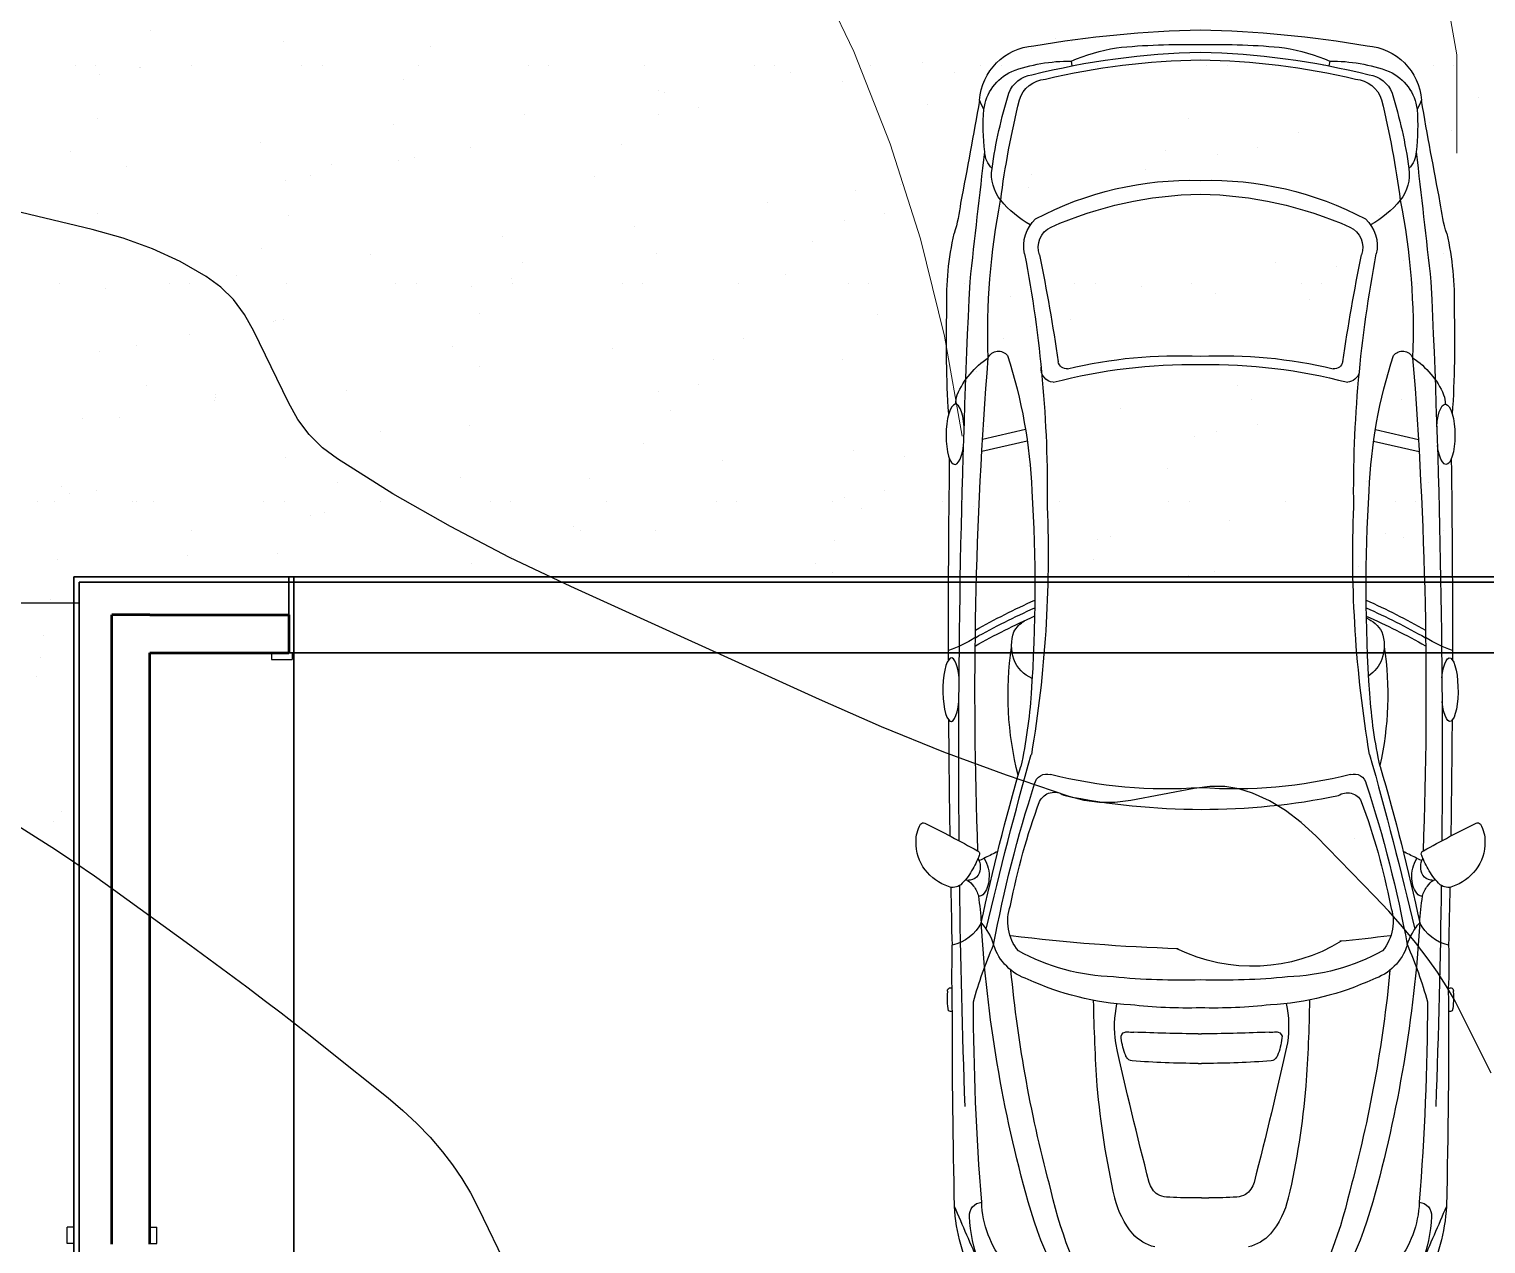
# Model space of a CAD drawing. Header units: metres. Extents: x -23 to 139, y -11 to 42.
# Drawn here: x 10.75 to 16.12, y 10.92 to 15.4 of the extents above; entities that cross this region are included whole.
import ezdxf

# ---------------------------------------------------------------- set-up
doc = ezdxf.new("R2010")
doc.units = ezdxf.units.M
doc.header["$LTSCALE"] = 96
doc.header["$MEASUREMENT"] = 0
doc.linetypes.add('Dash', pattern=[0.225, 0.15, -0.075])
for name, color, linetype, lineweight, true_color in [('CAD LAYER Presentation', 7, 'Continuous', 25, 0x000000), ('Casings_ Exterior', 7, 'Continuous', 25, 0x000000), ('Casings_ Interior', 7, 'Continuous', 25, 0x000000), ('Doors', 7, 'Continuous', 35, 0x000000), ('Projection Upper or Lower Floor', 7, 'Continuous', 35, 0x000000), ('Roads', 9, 'Continuous', 35, 0x808080), ('Terrain_ Elevation Data', 9, 'Dash', 25, 0x808080), ('Walls_  Normal', 7, 'Continuous', 50, 0x000000)]:
    doc.layers.add(name, color=color, linetype=linetype, lineweight=lineweight, true_color=true_color)

# ---------------------------------------------------------------- blocks, each defined once
blk = doc.blocks.new('block3_5')
at = {"color": 253, "true_color": 0xb2b2b2, "transparency": 33554687}
for p, q in [((-0.9673, 1.6927), (-0.9302, 1.851)), ((-0.9243, 1.6861), (-0.8851, 1.8537)), ((-2.3245, 1.5249), (-2.3069, 1.5215)), ((1.2612, 1.0568), (1.2612, 1.0438)), ((1.2612, 1.0308), (1.2612, 1.0438)), ((1.3699, 1.0568), (1.3699, 1.0438)), ((1.3699, 1.0308), (1.3699, 1.0438)), ((1.8656, 1.0438), (1.8656, 1.0706)), ((1.8656, 1.0438), (1.8656, 1.017)), ((-2.3245, 0.571), (-2.3069, 0.5744)), ((-0.9673, 0.4032), (-0.9302, 0.2449)), ((-0.9243, 0.4098), (-0.8851, 0.2423))]:
    blk.add_line(p, q, dxfattribs=at)
for points in [[(-0.0517, 1.9376), (-0.0714, 1.9402), (-0.0888, 1.9437), (-0.1033, 1.948), (-0.1143, 1.953), (-0.1216, 1.9585), (-0.1247, 1.9643), (-0.1236, 1.9701), (-0.1183, 1.9758), (-0.1091, 1.9812), (-0.0962, 1.986), (-0.0801, 1.9901), (-0.0614, 1.9934), (-0.0408, 1.9957), (-0.019, 1.997), (0.0033, 1.9971), (0.0251, 1.9961), (0.0457, 1.9941), (0.0645, 1.9911), (0.0806, 1.9871), (0.0935, 1.9825), (0.1028, 1.9772), (0.1081, 1.9716), (0.1093, 1.9658), (0.1062, 1.96), (0.0991, 1.9544), (0.088, 1.9493), (0.0736, 1.9447), (0.0562, 1.941), (0.0365, 1.9382)], [(-0.9769, 1.9188), (-0.9972, 1.9208), (-1.0156, 1.924), (-1.0316, 1.9282), (-1.0444, 1.9333), (-1.0536, 1.9392), (-1.0589, 1.9455), (-1.06, 1.952), (-1.0569, 1.9586), (-1.0497, 1.9648), (-1.0388, 1.9706), (-1.0244, 1.9757), (-1.0072, 1.9799), (-0.9878, 1.983), (-0.967, 1.985), (-0.9454, 1.9857), (-0.924, 1.9851), (-0.9036, 1.9832), (-0.8848, 1.9802), (-0.8686, 1.9761), (-0.8553, 1.9711), (-0.8456, 1.9653), (-0.8398, 1.9591), (-0.8382, 1.9525), (-0.8407, 1.946), (-0.8473, 1.9396), (-0.8578, 1.9338), (-0.8718, 1.9286), (-0.8886, 1.9243), (-0.9078, 1.921)], [(0.5406, 0.4801), (0.5406, 0.4801)], [(-0.9769, 0.1771), (-0.9972, 0.1751), (-1.0156, 0.1719), (-1.0316, 0.1677), (-1.0444, 0.1626), (-1.0536, 0.1568), (-1.0589, 0.1504), (-1.06, 0.1439), (-1.0569, 0.1374), (-1.0497, 0.1311), (-1.0388, 0.1253), (-1.0244, 0.1202), (-1.0072, 0.116), (-0.9878, 0.1129), (-0.967, 0.1109), (-0.9454, 0.1102), (-0.924, 0.1108), (-0.9036, 0.1127), (-0.8848, 0.1157), (-0.8686, 0.1198), (-0.8553, 0.1248), (-0.8456, 0.1306), (-0.8398, 0.1368), (-0.8382, 0.1434), (-0.8407, 0.1499), (-0.8473, 0.1563), (-0.8578, 0.1621), (-0.8718, 0.1673), (-0.8886, 0.1716), (-0.9078, 0.1749)], [(-0.0517, 0.1583), (-0.0714, 0.1557), (-0.0888, 0.1522), (-0.1033, 0.1479), (-0.1143, 0.1429), (-0.1216, 0.1374), (-0.1247, 0.1316), (-0.1236, 0.1258), (-0.1183, 0.1201), (-0.1091, 0.1147), (-0.0962, 0.1099), (-0.0801, 0.1058), (-0.0614, 0.1025), (-0.0408, 0.1002), (-0.019, 0.099), (0.0033, 0.0988), (0.0251, 0.0998), (0.0457, 0.1018), (0.0645, 0.1048), (0.0806, 0.1088), (0.0935, 0.1134), (0.1028, 0.1187), (0.1081, 0.1243), (0.1093, 0.1301), (0.1062, 0.1359), (0.0991, 0.1415), (0.088, 0.1467), (0.0736, 0.1512), (0.0562, 0.1549), (0.0365, 0.1577)]]:
    blk.add_lwpolyline(points, dxfattribs=at)
blk.add_lwpolyline([(0.404, 1.6408, 0.460792), (0.3817, 1.5516, -0.10096), (0.3829, 0.5397, 0.460792), (0.404, 0.4551)], format="xyb", dxfattribs=at)
for centre, radius, start, end in [((0.5469, 1.9815), 0.1144, 86.8885, 120.8396), ((0.561, 1.9445), 0.1514, 51.156, 93.0101), ((0.4957, 2.0697), 0.0125, 126.949, 206.6561), ((3.8489, 3.7024), 3.7421, 205.9639, 209.3181), ((0.5521, 1.922), 0.1747, 18.2707, 53.5158), ((-1.8693, 2.5284), 0.6004, 276.5035, 287.4361), ((-1.4444, 0.882), 1.1012, 88.2821, 102.8564), ((0.2254, -34.4688), 36.4075, 89.49022, 92.73282), ((-1.2902, -2.0844), 4.0689, 86.2501, 91.7067), ((-0.9743, 1.6626), 0.3063, 113.1524, 146.8776), ((-1.0636, 1.8616), 0.0883, 87.7058, 110.6701), ((-0.2298, -46.3075), 48.284, 89.86681, 90.74596), ((-0.7061, 2.184), 0.592, 328.8486, 339.4781), ((-0.2298, -46.3075), 48.284, 89.09632, 89.6027), ((0.6771, 1.96), 0.0442, 320.1808, 22.3259), ((0.2254, -34.4688), 36.4075, 87.9489, 89.2314), ((-0.2298, -46.3075), 48.284, 88.61869, 88.87206), ((0.7784, 1.9982), 0.1598, 297.1319, 347.0994), ((1.0507, -3.4691), 5.4329, 88.6369, 91.2288), ((1.1018, 1.9693), 0.0108, 68.8268, 211.8987), ((1.1297, 1.7505), 0.2302, 78.4807, 95.982), ((1.0534, 1.9303), 0.1305, 14.1637, 20.5226), ((1.2273, -26.3917), 28.3539, 88.64613, 90.0958), ((1.8614, 1.2911), 0.6642, 62.3681, 86.9009), ((-19.2666, -47.172), 53.4912, 66.44797, 66.69332), ((-6.0997, 24.2323), 22.7109, 279.93826, 280.90994), ((4.381, -52.1434), 54.3608, 96.22168, 96.73095), ((0.4164, 2.306), 0.4809, 292.9723, 300.4088), ((0.5746, 2.0521), 0.182, 297.9331, 318.5838), ((0.6548, 1.9018), 0.04, 301.4685, 352.787), ((0.6534, 1.9047), 0.0418, 349.0337, 13.8739), ((0.7643, 1.9517), 0.0827, 213.2831, 234.4675), ((0.7785, 1.9628), 0.1001, 231.5427, 255.3157), ((1.5731, 0.336), 1.6073, 105.5296, 113.468), ((1.1168, -7.7716), 9.6562, 85.45634, 89.84601), ((1.9298, 1.8515), 0.0481, 84.5891, 176.7107), ((1.9108, 1.3528), 0.547, 68.935, 87.5408), ((-2.165, 1.6461), 0.2167, 93.9998, 175.6768), ((-2.1243, 1.6695), 0.1782, 97.1188, 155.4221), ((-2.3386, 1.4838), 0.4103, 62.0643, 67.2675), ((-2.0869, 1.0319), 0.8166, 83.2191, 94.1784), ((-1.9921, 1.7532), 0.0895, 44.6753, 88.95), ((-1.3269, -0.6635), 2.4954, 87.7949, 101.1995), ((-1.2142, 1.7922), 0.0413, 113.8138, 233.0154), ((0.0038, -13.6654), 15.5445, 87.84925, 94.55563), ((2.2467, 0.4989), 2.8325, 150.8709, 155.8296), ((2.2749, 0.4989), 2.8325, 150.8709, 155.8296), ((2.3049, 0.4989), 2.8325, 150.8709, 155.8296), ((4.2863, -12.7195), 14.9514, 103.18729, 105.73905), ((2.4858, -5.8049), 7.8332, 102.04403, 106.38709), ((0.5982, 1.8749), 0.013, 201.7348, 296.8655), ((-1.0578, 2.6494), 1.8548, 332.5779, 334.1515), ((0.5279, 1.8947), 0.0994, 327.1202, 340.9506), ((0.0038, -13.6654), 15.5445, 87.74267, 87.7539), ((0.0038, -13.6654), 15.5445, 87.74267, 87.7539), ((0.6793, 1.9509), 0.1239, 238.369, 274.9571), ((0.6452, 1.9209), 0.0613, 239.9373, 299.7932), ((0.602, 1.8677), 0.0206, 344.6461, 349.8242), ((0.6888, 1.9166), 0.0891, 270.7781, 311.8209), ((0.7283, 1.8651), 0.0249, 323.1341, 1.9627), ((1.0268, 4.0738), 2.2248, 262.9347, 265.4753), ((1.0008, 2.0274), 0.2275, 228.9227, 252.6833), ((0.5568, -3.0377), 4.9026, 74.3413, 86.5566), ((1.8684, 1.4774), 0.3771, 50.7542, 87.9612), ((-1.6793, 0.0424), 1.7912, 97.998, 107.1237), ((-1.3954, -1.4743), 3.285, 97.2777, 103.8511), ((-1.9064, 1.6668), 0.151, 51.0863, 98.4192), ((-2.0827, 1.4669), 0.4175, 29.9056, 49.4893), ((1.7957, -2.8196), 4.7096, 100.5539, 108.0083), ((0.8725, 1.6228), 0.1971, 17.8496, 72.0929), ((-1.7197, 1.5321), 0.6048, 159.5338, 180.682), ((-2.1679, 1.6543), 0.1072, 111.2303, 172.0045), ((-0.6654, 3.5151), 1.8472, 251.9077, 267.6588), ((-0.1531, 1.6231), 0.1314, 121.2997, 145.8092), ((-0.1706, 1.592), 0.152, 70.5155, 109.4845), ((0.0118, 0.5781), 1.1792, 75.4608, 98.6118), ((-0.1598, 1.6226), 0.1196, 22.5338, 70.5155), ((1.2317, -0.5851), 2.3748, 100.7726, 110.397), ((0.8463, 1.588), 0.1702, 50.234, 110.1093), ((-5.7828, 0.9215), 6.7332, 1.7729, 7.04083), ((0.2763, 1.3446), 0.7751, 1.7815, 28.868), ((0.5664, -3.0858), 4.854, 74.7859, 84.5677), ((0.4018, 0.9952), 2.7594, 165.862, 178.9045), ((-2.1504, 1.6121), 0.1079, 106.9329, 175.9764), ((-1.6439, 1.566), 0.1335, 76.8932, 137.7971), ((-0.7366, 6.2589), 4.6464, 259.1205, 270.6763), ((-0.3869, 7.2231), 5.5649, 266.3535, 274.0526), ((-0.5063, 6.0203), 4.411, 267.7204, 279.6177), ((-0.114, 3.4962), 1.8281, 273.7754, 282.3141), ((0.1379, 1.2538), 1.0172, 2.9578, 24.9696), ((1.4872, 0.2653), 1.471, 51.3622, 74.5112), ((1.6807, 0.9645), 4.1212, 170.2506, 178.8402), ((0.2716, 1.016), 2.6007, 166.5786, 179.2956), ((-0.6644, 1.0828), 1.2211, 152.0222, 181.6358), ((-1.6378, 1.5622), 0.0837, 70.69, 154.0484), ((-0.175, 8.7126), 7.2155, 258.52807, 261.70122), ((-1.1904, 1.5857), 0.0499, 5.4841, 96.4895), ((0.3482, 1.6149), 0.0451, 100.8639, 198.3509), ((-0.4054, 1.0216), 1.4293, 156.1816, 178.9433), ((-1.2235, 1.5401), 0.0332, 355.3543, 77.7844), ((0.8211, 1.0779), 2.0277, 165.3577, 180.8456), ((-1.4199, 1.171), 1.778, 356.0313, 13.9862), ((1.4873, 0.0335), 1.6038, 58.3615, 77.2888), ((-1.6013, 1.2201), 0.7849, 157.1445, 169.8977), ((0.4907, 1.1319), 1.7293, 166.4365, 182.7818), ((1.0468, -4.4398), 5.8821, 86.04947, 89.11475), ((1.1817, -1.65), 3.0902, 77.2073, 84.982), ((0.1938, 1.1062), 2.58, 174.4047, 181.2929), ((-1.5079, 1.1191), 2.5712, 358.4139, 5.5705), ((1.2345, 0.9651), 0.3996, 81.4466, 102.2111), ((-1.6661, -12.1258), 13.8071, 75.42537, 77.6203), ((1.7925, 1.0491), 0.3228, 50.3999, 76.8416), ((-0.5704, 1.1024), 1.7362, 358.203, 6.7434), ((1.3035, 1.3174), 0.05, 169.9749, 178.2179), ((15.1899, 2.0051), 13.9533, 182.81869, 182.92443), ((1.2731, 1.3211), 0.0195, 78.2565, 165.1685), ((-8.9405, 0.9026), 10.2028, 0.86615, 2.19413), ((1.2389, 1.0599), 0.2828, 68.8091, 82.2362), ((1.3288, 1.2927), 0.0334, 56.2653, 68.3033), ((1.3303, 1.2951), 0.0305, 8.5311, 55.9559), ((-1.8851, 1.0513), 3.255, 0.097, 4.3754), ((1.8855, 1.1763), 0.1658, 14.0104, 47.1395), ((1.7877, 1.1601), 0.0797, 34.7268, 75.0119), ((1.7818, 1.1677), 0.0807, 3.9951, 27.8706), ((0.385, 0.8568), 0.6269, 328.4656, 26.3057), ((0.7031, 1.0848), 1.1626, 359.3024, 4.368), ((1.6807, 1.1314), 4.1212, 181.1598, 189.7494), ((0.1938, 0.9897), 2.58, 178.7071, 185.5953), ((0.4018, 1.1007), 2.7594, 181.0955, 194.138), ((0.2716, 1.0799), 2.6007, 180.7044, 193.4214), ((-0.6644, 1.0131), 1.2211, 178.3642, 207.9778), ((-0.4054, 1.0743), 1.4293, 181.0567, 203.8184), ((0.4907, 0.964), 1.7293, 177.2182, 193.5635), ((0.8211, 1.018), 2.0277, 179.1544, 194.6423), ((-1.4199, 0.9249), 1.778, 346.0138, 3.9687), ((-1.5079, 0.9768), 2.5712, 354.4295, 1.5861), ((-0.5704, 0.9935), 1.7362, 353.2566, 1.797), ((-8.9405, 1.1851), 10.2028, 357.80587, 359.13385), ((-1.8851, 1.0363), 3.255, 355.6246, 359.903), ((0.7031, 1.0029), 1.1626, 355.632, 0.6976), ((1.7818, 0.9199), 0.0807, 332.1294, 356.0049), ((1.7877, 0.9276), 0.0797, 284.9881, 325.2732), ((1.8855, 0.9113), 0.1658, 312.8605, 345.9896), ((-1.6661, 14.2134), 13.8071, 282.3797, 284.57463), ((0.1379, 0.8421), 1.0172, 335.0304, 357.0422), ((15.1899, 0.0826), 13.9533, 177.07557, 177.18131), ((1.3035, 0.7703), 0.05, 181.7821, 190.0251), ((1.2731, 0.7666), 0.0195, 194.8315, 281.7435), ((1.2389, 1.0277), 0.2828, 277.7638, 291.1909), ((1.3288, 0.795), 0.0334, 291.6967, 303.7347), ((1.3303, 0.7925), 0.0305, 304.0441, 351.4689), ((1.7925, 1.0386), 0.3228, 283.1584, 309.6001), ((-1.6013, 0.8759), 0.7849, 190.1023, 202.8555), ((0.2763, 0.7513), 0.7751, 331.132, 358.2185), ((1.2345, 1.1225), 0.3996, 257.6648, 278.5534), ((1.1817, 3.7377), 3.0902, 275.018, 282.7927), ((1.0468, 6.5275), 5.8821, 270.86974, 273.95053), ((1.4873, 2.0624), 1.6038, 282.7112, 301.6385), ((1.4872, 1.8306), 1.471, 285.4888, 308.6378), ((-1.7197, 0.5638), 0.6048, 179.318, 200.4662), ((-1.2235, 0.5558), 0.0332, 282.2156, 4.6457), ((-1.6378, 0.5337), 0.0837, 205.9516, 289.31), ((-0.7366, -4.163), 4.6464, 89.3237, 100.8795), ((-0.175, -6.6167), 7.2155, 98.29878, 101.47193), ((-1.1904, 0.5102), 0.0499, 287.5001, 354.5159), ((-0.5063, -3.9244), 4.411, 80.3823, 92.2796), ((0.3482, 0.481), 0.0451, 161.6491, 259.1361), ((-5.7828, 1.1746), 6.7332, 352.95917, 354.53924), ((0.5664, 5.1817), 4.854, 275.4323, 285.2141), ((-2.165, 0.4498), 0.2167, 184.3232, 266.0002), ((-2.1504, 0.4838), 0.1079, 184.0236, 253.0671), ((-1.6439, 0.5299), 0.1335, 222.2029, 283.1068), ((-1.1904, 0.5102), 0.0499, 263.5105, 263.5921), ((-0.3869, -5.1272), 5.5649, 85.9474, 93.6465), ((2.2467, 1.597), 2.8325, 204.1704, 209.1291), ((2.2749, 1.597), 2.8325, 204.1704, 209.1291), ((2.3049, 1.597), 2.8325, 204.1816, 209.1291), ((-0.1531, 0.4918), 0.1314, 204.8852, 238.7003), ((1.7957, 4.9156), 4.7096, 251.9917, 259.4461), ((1.2317, 2.681), 2.3748, 249.603, 259.2274), ((-2.1679, 0.4416), 0.1072, 187.9955, 248.7697), ((-1.3954, 3.5702), 3.285, 256.1489, 262.7223), ((-2.0827, 0.629), 0.4175, 310.5107, 330.0944), ((-0.6654, -1.4192), 1.8472, 92.3412, 108.0923), ((-0.1706, 0.5229), 0.152, 250.5155, 289.4845), ((0.0112, 1.5358), 1.1782, 261.3709, 282.7578), ((-0.1598, 0.4923), 0.1196, 289.4845, 327.4903), ((-0.114, -1.4003), 1.8281, 77.6859, 86.2246), ((4.2863, 14.8154), 14.9514, 254.26095, 256.81271), ((2.4858, 7.9008), 7.8332, 253.61291, 257.95597), ((0.8463, 0.5079), 0.1702, 249.8907, 309.766), ((0.5568, 5.1336), 4.9026, 273.4434, 285.6587), ((0.8725, 0.4731), 0.1971, 287.9071, 342.1504), ((-2.1243, 0.4264), 0.1782, 204.5779, 262.8812), ((-1.6793, 2.0535), 1.7912, 252.8763, 262.002), ((-1.2142, 0.3037), 0.0413, 126.9846, 246.1862), ((1.8684, 0.6185), 0.3771, 272.0388, 309.2458), ((-1.9921, 0.3427), 0.0895, 271.05, 315.3247), ((-1.9064, 0.4291), 0.151, 261.5808, 308.9137), ((-1.3269, 2.7595), 2.4954, 258.8005, 272.2051), ((-1.0578, -0.5535), 1.8548, 25.8485, 27.4221), ((0.6793, 0.145), 0.1239, 85.0429, 121.631), ((1.0008, 0.0685), 0.2275, 107.3167, 131.0773), ((1.5731, 1.7599), 1.6073, 246.532, 254.4704), ((-2.3386, 0.6121), 0.4103, 292.7325, 297.9357), ((-6.0997, -22.1364), 22.7109, 79.09006, 80.06174), ((-2.0869, 1.064), 0.8166, 265.8216, 276.7809), ((4.381, 54.2393), 54.3608, 263.26905, 263.77832), ((-0.9743, 0.4333), 0.3063, 213.1224, 246.8476), ((0.0038, 15.7613), 15.5445, 265.44437, 272.15075), ((-0.7061, -0.0881), 0.592, 20.5219, 31.1514), ((3.8489, -1.6065), 3.7421, 150.6819, 154.0361), ((0.5982, 0.2211), 0.013, 63.1345, 158.2652), ((0.4164, -0.2101), 0.4809, 59.5912, 67.0277), ((0.5279, 0.2012), 0.0994, 19.0494, 32.8798), ((0.0038, 15.7613), 15.5445, 272.2461, 272.25733), ((0.6452, 0.175), 0.0613, 60.2068, 120.0627), ((0.602, 0.2282), 0.0206, 10.1758, 15.3539), ((0.6548, 0.1941), 0.04, 7.213, 58.5315), ((0.6888, 0.1793), 0.0891, 48.1791, 89.2219), ((0.7785, 0.1331), 0.1001, 104.6843, 128.4573), ((0.7283, 0.2308), 0.0249, 358.0373, 36.8659), ((1.0268, -1.9779), 2.2248, 94.5247, 97.0653), ((0.7784, 0.0977), 0.1598, 12.9006, 62.8681), ((1.1168, 9.8675), 9.6562, 270.15399, 274.54366), ((1.9298, 0.2444), 0.0481, 183.2893, 275.4109), ((-19.2666, 49.2679), 53.4912, 293.30668, 293.55203), ((1.8614, 0.8048), 0.6642, 273.0991, 297.6319), ((1.9108, 0.7431), 0.547, 272.4592, 291.065), ((-1.8693, -0.4325), 0.6004, 72.5639, 83.4965), ((0.2254, 36.5647), 36.4075, 267.26718, 270.50978), ((0.5746, 0.0438), 0.182, 41.4162, 62.0669), ((0.6534, 0.1912), 0.0418, 346.1261, 10.9663), ((0.7643, 0.1443), 0.0827, 125.5325, 146.7169), ((0.6771, 0.1359), 0.0442, 337.6741, 39.8192), ((0.2254, 36.5647), 36.4075, 270.7686, 272.0511), ((-1.4444, 1.2139), 1.1012, 257.1436, 271.7179), ((-1.2902, 4.1803), 4.0689, 268.2933, 273.7499), ((-1.0636, 0.2343), 0.0883, 249.3299, 272.2942), ((-0.2298, 48.4034), 48.284, 269.25404, 270.13319), ((-0.2298, 48.4034), 48.284, 270.3973, 270.90368), ((0.5521, 0.1739), 0.1747, 306.4842, 341.7293), ((-0.2298, 48.4034), 48.284, 271.12794, 271.38131), ((1.0009, 2.03), 1.8978, 267.9841, 272.8224), ((1.1018, 0.1266), 0.0108, 132.8652, 291.1732), ((1.2913, 23.4789), 23.3452, 269.51677, 271.48745), ((1.1297, 0.3454), 0.2302, 264.018, 281.5193), ((1.0534, 0.1656), 0.1305, 339.4774, 345.9605), ((0.4957, 0.0262), 0.0125, 153.3439, 233.051), ((0.5469, 0.1144), 0.1144, 239.1604, 273.1115), ((0.561, 0.1514), 0.1514, 266.9899, 308.844)]:
    blk.add_arc(centre, radius, start, end, dxfattribs=at)

msp = doc.modelspace()

# ---------------------------------------------------------------- linework, layer by layer
at = {"layer": 'CAD LAYER Presentation', "linetype": 'Dash', "lineweight": 13, "transparency": 33554687}
msp.add_lwpolyline([(16.0123, 14.9407), (16.0123, 15.3028, 0.408288), (8.8452, 21.0239), (5.355, 21.0239), (5.355, 18.888), (6.6591, 18.8754, -0.10053), (10.7005, 18.2546, -0.274324), (14.189, 13.8982)], format="xyb", dxfattribs=at)
at = {"layer": 'CAD LAYER Presentation', "color": 1, "linetype": 'Dash', "true_color": 0xff0000, "transparency": 33554687}
msp.add_lwpolyline([(7.536, 6.3867), (7.536, 13.2832), (10.9355, 13.2832), (10.9355, 8.1792), (17.1255, 8.1792), (17.1255, 6.3867)], close=True, dxfattribs=at)
at = {"layer": 'Casings_ Exterior', "transparency": 33554687}
for p, q in [((10.8908, 10.9222), (10.8908, 10.9822)), ((10.9158, 10.9822), (10.8908, 10.9822)), ((10.9158, 10.9222), (10.9158, 10.9822)), ((10.9158, 10.9222), (10.8908, 10.9222))]:
    msp.add_line(p, q, dxfattribs=at)
at = {"layer": 'Casings_ Interior', "transparency": 33554687}
for p, q in [((11.6435, 13.0992), (11.6435, 13.0742)), ((11.6435, 13.0992), (11.7195, 13.0992)), ((11.6435, 13.0742), (11.7195, 13.0742)), ((11.7195, 13.0992), (11.7195, 13.0742)), ((11.1958, 10.9822), (11.2208, 10.9822)), ((11.1958, 10.9222), (11.1958, 10.9822)), ((11.2208, 10.9222), (11.2208, 10.9822)), ((11.1958, 10.9222), (11.2208, 10.9222))]:
    msp.add_line(p, q, dxfattribs=at)
at = {"layer": 'Doors', "transparency": 33554687}
for p, q in [((11.7255, 13.3792), (11.7075, 13.3792)), ((11.7075, 13.3792), (11.7075, 13.0992)), ((11.7255, 13.3792), (11.7255, 13.0992)), ((11.7255, 13.0992), (11.7075, 13.0992))]:
    msp.add_line(p, q, dxfattribs=at)
at = {"layer": 'Doors', "color": 18, "linetype": 'Continuous', "lineweight": 35, "true_color": 0x000000, "transparency": 33554687}
msp.add_line((11.7255, 13.3792), (16.5255, 13.3792), dxfattribs=at)
at = {"layer": 'Doors', "linetype": 'Dash', "transparency": 33554687}
for q in [(16.5255, 13.0992), (11.7255, 10.2992)]:
    msp.add_line((11.7255, 13.0992), q, dxfattribs=at)
at = {"layer": 'Projection Upper or Lower Floor', "color": 1, "linetype": 'Dash', "true_color": 0xff0000, "transparency": 33554687}
msp.add_lwpolyline([(16.5355, 13.3592), (16.5355, 14.0492), (22.9055, 14.0492), (22.9055, 12.8592), (24.6255, 12.8592), (24.6255, 13.3592), (29.8055, 13.3592), (29.8055, 6.3092), (24.6255, 6.3092), (24.6255, 6.9892), (22.5855, 6.9892), (22.5855, 6.3092), (17.1255, 6.3092), (17.1255, 8.1792), (10.9355, 8.1792), (10.9355, 13.3592)], close=True, dxfattribs=at)
at = {"layer": 'Roads', "color": 18, "lineweight": 0, "true_color": 0x000000, "transparency": 33554687}
for p, q in [((11.1985, 15.3946), (11.1985, 15.3946)), ((14.5344, 15.3635), (14.5344, 15.3635)), ((15.2883, 15.3839), (15.2883, 15.3839)), ((11.6894, 15.3515), (11.6894, 15.3515)), ((12.2301, 15.3336), (12.2301, 15.3336)), ((14.4436, 15.3259), (14.4436, 15.3259)), ((14.5913, 15.352), (14.5913, 15.352)), ((10.9214, 15.2646), (10.9214, 15.2646)), ((10.9964, 15.2646), (10.9964, 15.2646)), ((11.1576, 15.2577), (11.1576, 15.2577)), ((11.1606, 15.2571), (11.1606, 15.2571)), ((11.3504, 15.2646), (11.3504, 15.2646)), ((11.7554, 15.2646), (11.7554, 15.2646)), ((11.8304, 15.2646), (11.8304, 15.2646)), ((12.1844, 15.2646), (12.1844, 15.2646)), ((12.5894, 15.2646), (12.5894, 15.2646)), ((12.6644, 15.2646), (12.6644, 15.2646)), ((13.0184, 15.2646), (13.0184, 15.2646)), ((13.4234, 15.2646), (13.4234, 15.2646)), ((13.4984, 15.2646), (13.4984, 15.2646)), ((13.8524, 15.2646), (13.8524, 15.2646)), ((14.0414, 15.2747), (14.0414, 15.2747)), ((14.2574, 15.2646), (14.2574, 15.2646)), ((14.3324, 15.2646), (14.3324, 15.2646)), ((14.6864, 15.2646), (14.6864, 15.2646)), ((15.0914, 15.2646), (15.0914, 15.2646)), ((15.1664, 15.2646), (15.1664, 15.2646)), ((15.5204, 15.2646), (15.5204, 15.2646)), ((15.9254, 15.2646), (15.9254, 15.2646)), ((16.0004, 15.2646), (16.0004, 15.2646)), ((11.0098, 15.2316), (11.0098, 15.2316)), ((12.1289, 15.2129), (12.1289, 15.2129)), ((13.5578, 15.239), (13.5578, 15.239)), ((13.7493, 15.2035), (13.7493, 15.2035)), ((14.1619, 15.2396), (14.1619, 15.2396)), ((13.0687, 15.1723), (13.0687, 15.1723)), ((13.0923, 15.1631), (13.0923, 15.1631)), ((16.0936, 15.1456), (16.0936, 15.1456)), ((13.2175, 15.1097), (13.2175, 15.1097)), ((14.0606, 15.119), (14.0606, 15.119)), ((11.0025, 15.0686), (11.0025, 15.0686)), ((12.092, 15.0478), (12.092, 15.0478)), ((12.5757, 15.0835), (12.5757, 15.0835)), ((13.0698, 15.0837), (13.0698, 15.0837)), ((15.0241, 15.0691), (15.0241, 15.0691)), ((15.8093, 15.0556), (15.8093, 15.0556)), ((15.9117, 15.0524), (15.9117, 15.0524)), ((11.6029, 14.9811), (11.6029, 14.9811)), ((15.428, 15.0168), (15.428, 15.0168)), ((15.9923, 15.025), (15.9923, 15.025)), ((10.9012, 14.948), (10.9012, 14.948)), ((12.3755, 14.9613), (12.3755, 14.9613)), ((12.9342, 14.9746), (12.9342, 14.9746)), ((14.9389, 14.9501), (14.9389, 14.9501)), ((15.1298, 14.9358), (15.1298, 14.9358)), ((15.2775, 14.9618), (15.2775, 14.9618)), ((11.1099, 14.8923), (11.1099, 14.8923)), ((11.8647, 14.8981), (11.8647, 14.8981)), ((12.1122, 14.9149), (12.1122, 14.9149)), ((12.1122, 14.9149), (12.1122, 14.9149)), ((12.1695, 14.9249), (12.1695, 14.9249)), ((14.8659, 14.8807), (14.8659, 14.8807)), ((11.696, 14.8415), (11.696, 14.8415)), ((11.7865, 14.8574), (11.7865, 14.8574)), ((12.833, 14.854), (12.833, 14.854)), ((13.9622, 14.8256), (13.9622, 14.8256)), ((14.4459, 14.8612), (14.4459, 14.8612)), ((13.7964, 14.8041), (13.7964, 14.8041)), ((14.4355, 14.8133), (14.4355, 14.8133)), ((11.0017, 14.719), (11.0017, 14.719)), ((13.4731, 14.7589), (13.4731, 14.7589)), ((13.9037, 14.7196), (13.9037, 14.7196)), ((14.7647, 14.76), (14.7647, 14.76)), ((11.7066, 14.7097), (11.7066, 14.7097)), ((12.9801, 14.6701), (12.9801, 14.6701)), ((13.756, 14.6935), (13.756, 14.6935)), ((15.7282, 14.7101), (15.7282, 14.7101)), ((12.4965, 14.6344), (12.4965, 14.6344)), ((13.6383, 14.6157), (13.6383, 14.6157)), ((15.8325, 14.6034), (15.8325, 14.6034)), ((11.6053, 14.589), (11.6053, 14.589)), ((12.0074, 14.5677), (12.0074, 14.5677)), ((13.0617, 14.5711), (13.0617, 14.5711)), ((15.9636, 14.5716), (15.9636, 14.5716)), ((12.5688, 14.5391), (12.5688, 14.5391)), ((15.3434, 14.5367), (15.3434, 14.5367)), ((15.57, 14.5217), (15.57, 14.5217)), ((15.8159, 14.5456), (15.8159, 14.5456)), ((10.8634, 14.4612), (10.8634, 14.4612)), ((11.0307, 14.4432), (11.0307, 14.4432)), ((11.2684, 14.4612), (11.2684, 14.4612)), ((11.3434, 14.4612), (11.3434, 14.4612)), ((11.5163, 14.4898), (11.5163, 14.4898)), ((11.6974, 14.4612), (11.6974, 14.4612)), ((12.1024, 14.4612), (12.1024, 14.4612)), ((12.1774, 14.4612), (12.1774, 14.4612)), ((12.3822, 14.4513), (12.3822, 14.4513)), ((12.5299, 14.4773), (12.5299, 14.4773)), ((12.5314, 14.4612), (12.5314, 14.4612)), ((12.9364, 14.4612), (12.9364, 14.4612)), ((13.0114, 14.4612), (13.0114, 14.4612)), ((13.3654, 14.4612), (13.3654, 14.4612)), ((13.5371, 14.495), (13.5371, 14.495)), ((13.7704, 14.4612), (13.7704, 14.4612)), ((13.8454, 14.4612), (13.8454, 14.4612)), ((14.1994, 14.4612), (14.1994, 14.4612)), ((14.5005, 14.4452), (14.5005, 14.4452)), ((14.6044, 14.4612), (14.6044, 14.4612)), ((14.6794, 14.4612), (14.6794, 14.4612)), ((14.8503, 14.4478), (14.8503, 14.4478)), ((15.0334, 14.4612), (15.0334, 14.4612)), ((15.4384, 14.4612), (15.4384, 14.4612)), ((15.5134, 14.4612), (15.5134, 14.4612)), ((15.8674, 14.4612), (15.8674, 14.4612)), ((14.3667, 14.4122), (14.3667, 14.4122)), ((15.1216, 14.4232), (15.1216, 14.4232)), ((15.4688, 14.401), (15.4688, 14.401)), ((12.4107, 14.3507), (12.4107, 14.3507)), ((13.8776, 14.3455), (13.8776, 14.3455)), ((11.6506, 14.3223), (11.6506, 14.3223)), ((11.6506, 14.3223), (11.6506, 14.3223)), ((11.6587, 14.3237), (11.6587, 14.3237)), ((11.6879, 14.3289), (11.6879, 14.3289)), ((14.4421, 14.3033), (14.4421, 14.3033)), ((14.5898, 14.3294), (14.5898, 14.3294)), ((11.148, 14.2337), (11.148, 14.2337)), ((11.3411, 14.2742), (11.3411, 14.2742)), ((12.3094, 14.23), (12.3094, 14.23)), ((13.3846, 14.2567), (13.3846, 14.2567)), ((14.3424, 14.2567), (14.3424, 14.2567)), ((11.0083, 14.209), (11.0083, 14.209)), ((12.9009, 14.221), (12.9009, 14.221)), ((13.2729, 14.1802), (13.2729, 14.1802)), ((13.7478, 14.1809), (13.7478, 14.1809)), ((12.4118, 14.1543), (12.4118, 14.1543)), ((14.2412, 14.1361), (14.2412, 14.1361)), ((15.7478, 14.1233), (15.7478, 14.1233)), ((11.183, 14.0857), (11.183, 14.0857)), ((13.216, 14.0872), (13.216, 14.0872)), ((15.2046, 14.0862), (15.2046, 14.0862)), ((11.4352, 14.0298), (11.4352, 14.0298)), ((11.4369, 14.0396), (11.4369, 14.0396)), ((11.4388, 14.0505), (11.4388, 14.0505)), ((11.4388, 14.0505), (11.4388, 14.0505)), ((11.9188, 14.0655), (11.9188, 14.0655)), ((13.0683, 14.0611), (13.0683, 14.0611)), ((15.2548, 14.0344), (15.2548, 14.0344)), ((15.8078, 14.033), (15.8078, 14.033)), ((10.9461, 13.9631), (10.9461, 13.9631)), ((11.0818, 13.9651), (11.0818, 13.9651)), ((13.1148, 13.9917), (13.1148, 13.9917)), ((14.7712, 13.9988), (14.7712, 13.9988)), ((12.0452, 13.9152), (12.0452, 13.9152)), ((12.374, 13.9387), (12.374, 13.9387)), ((14.2821, 13.9321), (14.2821, 13.9321)), ((15.1283, 13.9132), (15.1283, 13.9132)), ((15.276, 13.9392), (15.276, 13.9392)), ((13.0135, 13.8711), (13.0135, 13.8711)), ((15.0465, 13.8978), (15.0465, 13.8978)), ((11.6945, 13.8189), (11.6945, 13.8189)), ((11.8422, 13.8449), (11.8422, 13.8449)), ((13.3054, 13.8076), (13.3054, 13.8076)), ((13.789, 13.8432), (13.789, 13.8432)), ((13.977, 13.8212), (13.977, 13.8212)), ((12.3397, 13.7451), (12.3397, 13.7451)), ((14.434, 13.7907), (14.434, 13.7907)), ((14.9452, 13.7771), (14.9452, 13.7771)), ((10.8682, 13.7106), (10.8682, 13.7106)), ((11.0002, 13.6964), (11.0002, 13.6964)), ((11.8871, 13.7268), (11.8871, 13.7268)), ((12.8163, 13.7409), (12.8163, 13.7409)), ((13.9022, 13.697), (13.9022, 13.697)), ((15.6785, 13.7304), (15.6785, 13.7304)), ((15.9087, 13.7272), (15.9087, 13.7272)), ((10.7813, 13.6578), (10.7813, 13.6578)), ((10.8428, 13.6578), (10.8428, 13.6578)), ((10.8976, 13.688), (10.8976, 13.688)), ((11.1329, 13.6578), (11.1329, 13.6578)), ((11.1329, 13.6578), (11.1329, 13.6578)), ((11.1464, 13.6578), (11.1464, 13.6578)), ((11.2103, 13.6578), (11.2103, 13.6578)), ((11.6153, 13.6578), (11.6153, 13.6578)), ((11.6903, 13.6578), (11.6903, 13.6578)), ((12.0443, 13.6578), (12.0443, 13.6578)), ((12.4493, 13.6578), (12.4493, 13.6578)), ((12.5243, 13.6578), (12.5243, 13.6578)), ((12.8783, 13.6578), (12.8783, 13.6578)), ((13.2833, 13.6578), (13.2833, 13.6578)), ((13.3583, 13.6578), (13.3583, 13.6578)), ((13.7123, 13.6578), (13.7123, 13.6578)), ((13.7545, 13.6709), (13.7545, 13.6709)), ((14.1173, 13.6578), (14.1173, 13.6578)), ((14.1923, 13.6578), (14.1923, 13.6578)), ((14.2306, 13.6402), (14.2306, 13.6402)), ((14.5463, 13.6578), (14.5463, 13.6578)), ((14.9513, 13.6578), (14.9513, 13.6578)), ((15.0263, 13.6578), (15.0263, 13.6578)), ((15.3803, 13.6578), (15.3803, 13.6578)), ((15.7853, 13.6578), (15.7853, 13.6578)), ((15.8603, 13.6578), (15.8603, 13.6578)), ((11.7859, 13.6061), (11.7859, 13.6061)), ((11.8396, 13.6164), (11.8396, 13.6164)), ((13.8188, 13.6328), (13.8188, 13.6328)), ((15.1756, 13.5853), (15.1756, 13.5853)), ((11.3505, 13.5497), (11.3505, 13.5497)), ((12.7553, 13.5634), (12.7553, 13.5634)), ((12.7826, 13.5499), (12.7826, 13.5499)), ((13.0602, 13.5485), (13.0602, 13.5485)), ((15.7506, 13.5388), (15.7506, 13.5388)), ((15.9622, 13.549), (15.9622, 13.549)), ((13.7176, 13.5121), (13.7176, 13.5121)), ((14.6865, 13.5187), (14.6865, 13.5187)), ((14.7364, 13.5282), (14.7364, 13.5282)), ((15.8144, 13.523), (15.8144, 13.523)), ((10.8542, 13.4421), (10.8542, 13.4421)), ((10.8542, 13.4421), (10.8542, 13.4421)), ((11.3346, 13.4597), (11.3346, 13.4597)), ((11.6668, 13.4641), (11.6668, 13.4641)), ((12.3807, 13.4287), (12.3807, 13.4287)), ((12.5284, 13.4547), (12.5284, 13.4547)), ((13.6478, 13.4289), (13.6478, 13.4289)), ((14.6735, 13.445), (14.6735, 13.445)), ((11.3204, 13.3792), (11.3204, 13.3792)), ((11.5955, 13.3792), (11.5955, 13.3792)), ((12.2751, 13.3792), (12.2751, 13.3792)), ((12.6007, 13.3792), (12.6007, 13.3792)), ((12.7525, 13.3792), (12.7525, 13.3792)), ((13.606, 13.3792), (13.606, 13.3792)), ((13.7099, 13.3942), (13.7099, 13.3942)), ((14.1846, 13.3792), (14.1846, 13.3792)), ((14.6113, 13.3792), (14.6113, 13.3792)), ((14.6619, 13.3792), (14.6619, 13.3792)), ((14.9988, 13.3792), (14.9988, 13.3792)), ((15.0252, 13.3838), (15.0252, 13.3838)), ((15.1201, 13.4006), (15.1201, 13.4006)), ((15.6166, 13.3792), (15.6166, 13.3792)), ((15.6166, 13.3792), (15.6166, 13.3792)), ((15.6289, 13.3938), (15.6289, 13.3938)), ((15.6493, 13.4181), (15.6493, 13.4181)), ((16.094, 13.3792), (16.094, 13.3792)), ((10.8282, 13.2946), (10.8282, 13.2946)), ((10.8049, 13.1628), (10.8049, 13.1628)), ((10.8049, 13.1628), (10.8049, 13.1628)), ((10.7909, 13.0831), (10.7909, 13.0831)), ((10.7783, 13.0118), (10.7783, 13.0118)), ((10.9158, 12.6592), (10.9158, 12.6592)), ((10.9158, 12.5692), (10.9158, 12.5692)), ((10.8684, 12.5127), (10.8684, 12.5127)), ((10.84, 12.4789), (10.84, 12.4789)), ((10.9158, 12.051), (10.9158, 12.051)), ((10.9158, 11.6369), (10.9158, 11.6369)), ((10.9158, 11.3711), (10.9158, 11.3711))]:
    msp.add_line(p, q, dxfattribs=at)
at = {"layer": 'Roads', "color": 8, "lineweight": 35, "true_color": 0x808080, "transparency": 33554687}
msp.add_lwpolyline([(-3.0679, 21.3515), (17.1255, 21.3496), (17.1255, 13.3792), (10.9158, 13.3792), (10.9158, 6.4592), (7.3708, 6.4592), (7.3708, 16.9998), (5.9965, 18.3515), (-3.1182, 18.3515), (-3.1182, 21.3515)], close=True, dxfattribs=at)
at = {"layer": 'Terrain_ Elevation Data', "transparency": 33554687}
msp.add_lwpolyline([(16.1387, 11.55), (16.0312, 11.7667), (16.0033, 11.82), (15.9733, 11.8718), (15.9411, 11.922), (15.9067, 11.9706), (15.8606, 12.0309), (15.8122, 12.0897), (15.7617, 12.1469), (15.7091, 12.2026), (15.4936, 12.423), (15.4387, 12.4742), (15.3814, 12.5178), (15.3217, 12.5539), (15.2597, 12.5825), (15.2095, 12.5979), (15.157, 12.6059), (15.1022, 12.6062), (15.0449, 12.5991), (14.8104, 12.5553), (14.7524, 12.548), (14.6953, 12.5478), (14.639, 12.5549), (14.5836, 12.5691), (14.3521, 12.6478), (14.1215, 12.7336), (13.8918, 12.8267), (13.6629, 12.9269), (12.7464, 13.3434), (12.5214, 13.4507), (12.303, 13.5648), (12.0914, 13.6858), (11.8865, 13.8137), (11.8313, 13.8553), (11.7829, 13.9038), (11.7411, 13.9591), (11.7061, 14.0213), (11.5792, 14.2848), (11.5445, 14.3467), (11.5036, 14.401), (11.4567, 14.4476), (11.4036, 14.4867), (11.3076, 14.5414), (11.2055, 14.5885), (11.0972, 14.6279), (10.9828, 14.6598), (10.5116, 14.7725)], dxfattribs=at)
at = {"layer": 'Terrain_ Elevation Data', "color": 11, "true_color": 0xff8040, "transparency": 33554687}
msp.add_lwpolyline([(10.6833, 12.4785), (10.7746, 12.4214), (10.8474, 12.3744), (10.9195, 12.3263), (10.9909, 12.2771), (11.0615, 12.2267), (11.3433, 12.0224), (11.4134, 11.9713), (11.4833, 11.9198), (11.5528, 11.8679), (11.622, 11.8156), (11.6791, 11.772), (11.7358, 11.7281), (11.7923, 11.6837), (11.8484, 11.6389), (12.0732, 11.4587), (12.1277, 11.4126), (12.1794, 11.3642), (12.2282, 11.3135), (12.2741, 11.2605), (12.3113, 11.2123), (12.3457, 11.1617), (12.3771, 11.1089), (12.4057, 11.0538), (12.5145, 10.8279)], dxfattribs=at)
at = {"layer": 'Walls_  Normal', "transparency": 33554687}
for p, q in [((11.0558, 10.9192), (11.0558, 13.2392)), ((11.1958, 13.2392), (11.0558, 13.2392)), ((11.1958, 13.2392), (11.7075, 13.2392)), ((11.7075, 13.2392), (11.7075, 13.0992)), ((11.1958, 13.0992), (11.7075, 13.0992)), ((11.1958, 10.9192), (11.1958, 13.0992))]:
    msp.add_line(p, q, dxfattribs=at)

# ---------------------------------------------------------------- block references
at = {"layer": 'CAD LAYER Presentation', "linetype": 'Continuous', "lineweight": 0, "transparency": 33554687, "xscale": -1, "rotation": 89.99999999999997}
msp.add_blockref('block3_5', (16.1155, 12.9557), dxfattribs=at)

doc.saveas('drawing.dxf')
